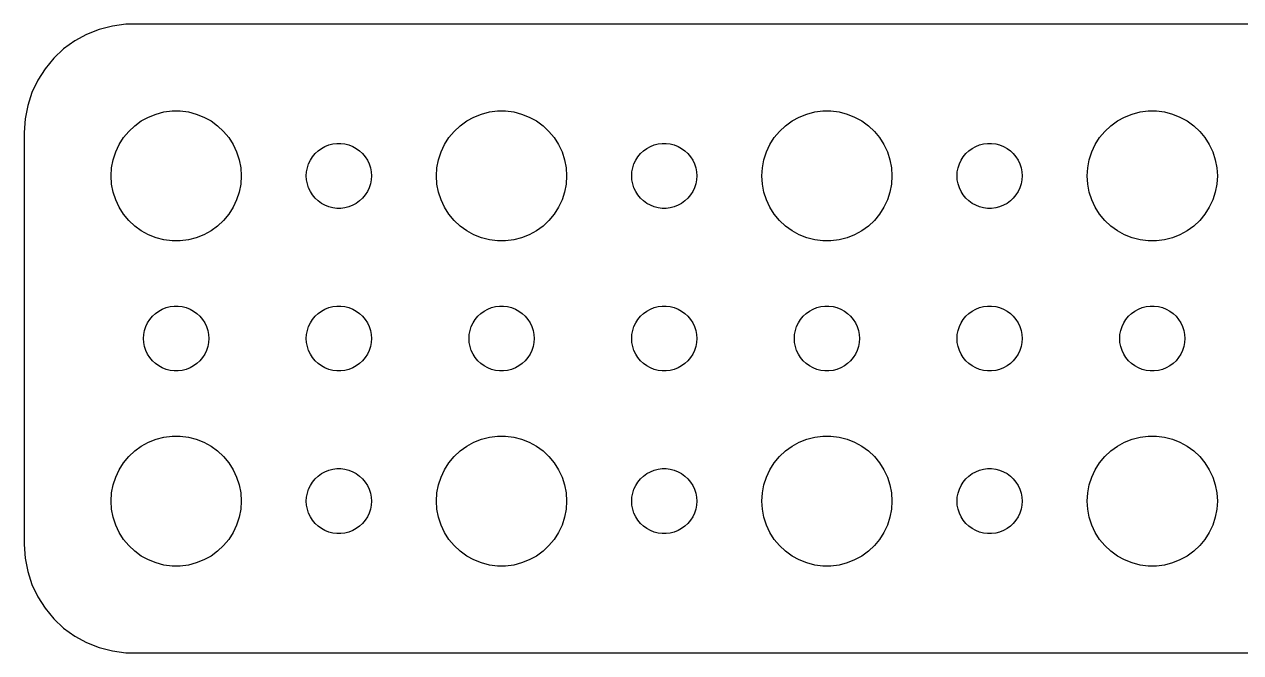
# Model space of a CAD drawing. Header units: metres. Extents: x -112 to 112, y -14 to 14.
# Drawn here: x -112 to -55.9, y -14.5 to 14.5 of the extents above; entities that cross this region are included whole.
import ezdxf

# ---------------------------------------------------------------- set-up
doc = ezdxf.new("R2010")
doc.units = ezdxf.units.M

msp = doc.modelspace()

# ---------------------------------------------------------------- linework, layer by layer
for p, q in [((-109.129, 14.0241), (-109.679, 13.7216)), ((-108.545, 14.2553), (-109.129, 14.0241)), ((-107.937, 14.4114), (-108.545, 14.2553)), ((-107.314, 14.4901), (-107.937, 14.4114)), ((107.314, 14.4901), (-107.314, 14.4901)), ((-109.679, 13.7216), (-110.187, 13.3526)), ((-110.645, 12.9227), (-111.045, 12.4389)), ((-110.187, 13.3526), (-110.645, 12.9227)), ((-111.045, 12.4389), (-111.382, 11.9088)), ((-111.382, 11.9088), (-111.649, 11.3406)), ((-111.649, 11.3406), (-111.843, 10.7434)), ((-111.843, 10.7434), (-111.961, 10.1267)), ((-111.961, 10.1267), (-112, 9.5)), ((-106.607, 10.033), (-106.277, 10.2145)), ((-106.277, 10.2145), (-105.927, 10.3532)), ((-105.927, 10.3532), (-105.562, 10.4469)), ((-105.562, 10.4469), (-105.188, 10.4941)), ((-105.188, 10.4941), (-104.812, 10.4941)), ((-104.812, 10.4941), (-104.438, 10.4469)), ((-104.438, 10.4469), (-104.073, 10.3532)), ((-104.073, 10.3532), (-103.723, 10.2145)), ((-103.723, 10.2145), (-103.393, 10.033)), ((-91.6075, 10.033), (-91.2773, 10.2145)), ((-91.2773, 10.2145), (-90.927, 10.3532)), ((-90.927, 10.3532), (-90.5621, 10.4469)), ((-90.5621, 10.4469), (-90.1884, 10.4941)), ((-90.1884, 10.4941), (-89.8116, 10.4941)), ((-89.8116, 10.4941), (-89.4379, 10.4469)), ((-89.4379, 10.4469), (-89.073, 10.3532)), ((-89.073, 10.3532), (-88.7227, 10.2145)), ((-88.7227, 10.2145), (-88.3925, 10.033)), ((-76.6075, 10.033), (-76.2773, 10.2145)), ((-76.2773, 10.2145), (-75.927, 10.3532)), ((-75.927, 10.3532), (-75.5621, 10.4469)), ((-75.5621, 10.4469), (-75.1884, 10.4941)), ((-75.1884, 10.4941), (-74.8116, 10.4941)), ((-74.8116, 10.4941), (-74.4379, 10.4469)), ((-74.4379, 10.4469), (-74.073, 10.3532)), ((-74.073, 10.3532), (-73.7227, 10.2145)), ((-73.7227, 10.2145), (-73.3925, 10.033)), ((-61.6075, 10.033), (-61.2773, 10.2145)), ((-61.2773, 10.2145), (-60.927, 10.3532)), ((-60.927, 10.3532), (-60.5621, 10.4469)), ((-60.5621, 10.4469), (-60.1884, 10.4941)), ((-60.1884, 10.4941), (-59.8116, 10.4941)), ((-59.8116, 10.4941), (-59.4379, 10.4469)), ((-59.4379, 10.4469), (-59.0729, 10.3532)), ((-59.0729, 10.3532), (-58.7227, 10.2145)), ((-58.7227, 10.2145), (-58.3925, 10.033)), ((-107.427, 9.26335), (-107.187, 9.55363)), ((-107.187, 9.55363), (-106.912, 9.81154)), ((-106.912, 9.81154), (-106.607, 10.033)), ((-103.393, 10.033), (-103.088, 9.81154)), ((-103.088, 9.81154), (-102.813, 9.55363)), ((-102.813, 9.55363), (-102.573, 9.26335)), ((-92.427, 9.26335), (-92.1869, 9.55363)), ((-92.1869, 9.55363), (-91.9123, 9.81154)), ((-91.9123, 9.81154), (-91.6075, 10.033)), ((-88.3925, 10.033), (-88.0877, 9.81154)), ((-88.0877, 9.81154), (-87.8131, 9.55363)), ((-87.8131, 9.55363), (-87.573, 9.26335)), ((-77.427, 9.26335), (-77.1869, 9.55363)), ((-77.1869, 9.55363), (-76.9123, 9.81154)), ((-76.9123, 9.81154), (-76.6075, 10.033)), ((-73.3925, 10.033), (-73.0877, 9.81154)), ((-73.0877, 9.81154), (-72.8131, 9.55363)), ((-72.8131, 9.55363), (-72.573, 9.26335)), ((-62.427, 9.26335), (-62.1869, 9.55363)), ((-62.1869, 9.55363), (-61.9123, 9.81154)), ((-61.9123, 9.81154), (-61.6075, 10.033)), ((-58.3925, 10.033), (-58.0877, 9.81154)), ((-58.0877, 9.81154), (-57.8131, 9.55363)), ((-57.8131, 9.55363), (-57.5729, 9.26335)), ((-112, 9.5), (-112, -9.5)), ((-107.629, 8.94525), (-107.427, 9.26335)), ((-102.573, 9.26335), (-102.371, 8.94525)), ((-97.9635, 8.92657), (-97.7811, 8.97342)), ((-97.7811, 8.97342), (-97.5942, 8.99704)), ((-97.5942, 8.99704), (-97.4058, 8.99704)), ((-97.4058, 8.99704), (-97.2189, 8.97342)), ((-97.2189, 8.97342), (-97.0365, 8.92657)), ((-92.6289, 8.94525), (-92.427, 9.26335)), ((-87.573, 9.26335), (-87.3711, 8.94525)), ((-82.9635, 8.92657), (-82.7811, 8.97342)), ((-82.7811, 8.97342), (-82.5942, 8.99704)), ((-82.5942, 8.99704), (-82.4058, 8.99704)), ((-82.4058, 8.99704), (-82.2189, 8.97342)), ((-82.2189, 8.97342), (-82.0365, 8.92657)), ((-77.6289, 8.94525), (-77.427, 9.26335)), ((-72.573, 9.26335), (-72.3711, 8.94525)), ((-67.9635, 8.92657), (-67.7811, 8.97342)), ((-67.7811, 8.97342), (-67.5942, 8.99704)), ((-67.5942, 8.99704), (-67.4058, 8.99704)), ((-67.4058, 8.99704), (-67.2189, 8.97342)), ((-67.2189, 8.97342), (-67.0365, 8.92657)), ((-62.6289, 8.94525), (-62.427, 9.26335)), ((-57.5729, 9.26335), (-57.3711, 8.94525)), ((-107.906, 8.24606), (-107.789, 8.60437)), ((-107.789, 8.60437), (-107.629, 8.94525)), ((-102.371, 8.94525), (-102.211, 8.60437)), ((-102.211, 8.60437), (-102.094, 8.24606)), ((-98.7135, 8.38167), (-98.5934, 8.52681)), ((-98.5934, 8.52681), (-98.4561, 8.65576)), ((-98.4561, 8.65576), (-98.3037, 8.76648)), ((-98.3037, 8.76648), (-98.1387, 8.85724)), ((-98.1387, 8.85724), (-97.9635, 8.92657)), ((-97.0365, 8.92657), (-96.8613, 8.85724)), ((-96.8613, 8.85724), (-96.6963, 8.76648)), ((-96.6963, 8.76648), (-96.5439, 8.65576)), ((-96.5439, 8.65576), (-96.4065, 8.52681)), ((-96.4065, 8.52681), (-96.2865, 8.38167)), ((-92.9057, 8.24606), (-92.7893, 8.60437)), ((-92.7893, 8.60437), (-92.6289, 8.94525)), ((-87.3711, 8.94525), (-87.2107, 8.60437)), ((-87.2107, 8.60437), (-87.0943, 8.24606)), ((-83.7135, 8.38167), (-83.5934, 8.52681)), ((-83.5934, 8.52681), (-83.4561, 8.65576)), ((-83.4561, 8.65576), (-83.3037, 8.76648)), ((-83.3037, 8.76648), (-83.1387, 8.85724)), ((-83.1387, 8.85724), (-82.9635, 8.92657)), ((-82.0365, 8.92657), (-81.8613, 8.85724)), ((-81.8613, 8.85724), (-81.6963, 8.76648)), ((-81.6963, 8.76648), (-81.5439, 8.65576)), ((-81.5439, 8.65576), (-81.4065, 8.52681)), ((-81.4065, 8.52681), (-81.2865, 8.38167)), ((-77.9057, 8.24606), (-77.7893, 8.60437)), ((-77.7893, 8.60437), (-77.6289, 8.94525)), ((-72.3711, 8.94525), (-72.2107, 8.60437)), ((-72.2107, 8.60437), (-72.0943, 8.24606)), ((-68.7135, 8.38167), (-68.5934, 8.52681)), ((-68.5934, 8.52681), (-68.4561, 8.65576)), ((-68.4561, 8.65576), (-68.3037, 8.76648)), ((-68.3037, 8.76648), (-68.1387, 8.85724)), ((-68.1387, 8.85724), (-67.9635, 8.92657)), ((-67.0365, 8.92657), (-66.8613, 8.85724)), ((-66.8613, 8.85724), (-66.6963, 8.76648)), ((-66.6963, 8.76648), (-66.5439, 8.65576)), ((-66.5439, 8.65576), (-66.4065, 8.52681)), ((-66.4065, 8.52681), (-66.2865, 8.38167)), ((-62.9057, 8.24606), (-62.7893, 8.60437)), ((-62.7893, 8.60437), (-62.6289, 8.94525)), ((-57.3711, 8.94525), (-57.2107, 8.60437)), ((-57.2107, 8.60437), (-57.0942, 8.24606)), ((-108, 7.5), (-107.976, 7.87599)), ((-107.976, 7.87599), (-107.906, 8.24606)), ((-102.094, 8.24606), (-102.024, 7.87599)), ((-102.024, 7.87599), (-102, 7.5)), ((-98.9882, 7.68799), (-98.9529, 7.87303)), ((-98.9529, 7.87303), (-98.8947, 8.05219)), ((-98.8947, 8.05219), (-98.8145, 8.22263)), ((-98.8145, 8.22263), (-98.7135, 8.38167)), ((-96.2865, 8.38167), (-96.1855, 8.22263)), ((-96.1855, 8.22263), (-96.1053, 8.05219)), ((-96.1053, 8.05219), (-96.0471, 7.87303)), ((-96.0471, 7.87303), (-96.0118, 7.68799)), ((-93, 7.5), (-92.9763, 7.87599)), ((-92.9763, 7.87599), (-92.9057, 8.24606)), ((-87.0943, 8.24606), (-87.0237, 7.87599)), ((-87.0237, 7.87599), (-87, 7.5)), ((-83.9882, 7.68799), (-83.9529, 7.87303)), ((-83.9529, 7.87303), (-83.8947, 8.05219)), ((-83.8947, 8.05219), (-83.8145, 8.22263)), ((-83.8145, 8.22263), (-83.7135, 8.38167)), ((-81.2865, 8.38167), (-81.1855, 8.22263)), ((-81.1855, 8.22263), (-81.1053, 8.05219)), ((-81.1053, 8.05219), (-81.0471, 7.87303)), ((-81.0471, 7.87303), (-81.0118, 7.68799)), ((-78, 7.5), (-77.9763, 7.87599)), ((-77.9763, 7.87599), (-77.9057, 8.24606)), ((-72.0943, 8.24606), (-72.0237, 7.87599)), ((-72.0237, 7.87599), (-72, 7.5)), ((-68.9882, 7.68799), (-68.9529, 7.87303)), ((-68.9529, 7.87303), (-68.8947, 8.05219)), ((-68.8947, 8.05219), (-68.8145, 8.22263)), ((-68.8145, 8.22263), (-68.7135, 8.38167)), ((-66.2865, 8.38167), (-66.1855, 8.22263)), ((-66.1855, 8.22263), (-66.1053, 8.05219)), ((-66.1053, 8.05219), (-66.0471, 7.87303)), ((-66.0471, 7.87303), (-66.0118, 7.68799)), ((-63, 7.5), (-62.9763, 7.87599)), ((-62.9763, 7.87599), (-62.9057, 8.24606)), ((-57.0942, 8.24606), (-57.0237, 7.87599)), ((-57.0237, 7.87599), (-57, 7.5)), ((-107.976, 7.12399), (-108, 7.5)), ((-102, 7.5), (-102.024, 7.12399)), ((-99, 7.5), (-98.9882, 7.68799)), ((-98.9882, 7.312), (-99, 7.5)), ((-98.9529, 7.12695), (-98.9882, 7.312)), ((-96.0118, 7.312), (-96.0471, 7.12695)), ((-96.0118, 7.68799), (-96, 7.5)), ((-96, 7.5), (-96.0118, 7.312)), ((-92.9763, 7.12399), (-93, 7.5)), ((-87, 7.5), (-87.0237, 7.12399)), ((-84, 7.5), (-83.9882, 7.68799)), ((-83.9882, 7.312), (-84, 7.5)), ((-83.9529, 7.12695), (-83.9882, 7.312)), ((-81.0118, 7.312), (-81.0471, 7.12695)), ((-81.0118, 7.68799), (-81, 7.5)), ((-81, 7.5), (-81.0118, 7.312)), ((-77.9763, 7.12399), (-78, 7.5)), ((-72, 7.5), (-72.0237, 7.12399)), ((-69, 7.5), (-68.9882, 7.68799)), ((-68.9882, 7.312), (-69, 7.5)), ((-68.9529, 7.12695), (-68.9882, 7.312)), ((-66.0118, 7.312), (-66.0471, 7.12695)), ((-66.0118, 7.68799), (-66, 7.5)), ((-66, 7.5), (-66.0118, 7.312)), ((-62.9763, 7.12399), (-63, 7.5)), ((-57, 7.5), (-57.0237, 7.12399)), ((-107.906, 6.75392), (-107.976, 7.12399)), ((-107.789, 6.39561), (-107.906, 6.75392)), ((-102.094, 6.75392), (-102.211, 6.39561)), ((-102.024, 7.12399), (-102.094, 6.75392)), ((-98.8947, 6.9478), (-98.9529, 7.12695)), ((-98.8145, 6.77736), (-98.8947, 6.9478)), ((-98.7135, 6.61832), (-98.8145, 6.77736)), ((-96.1855, 6.77736), (-96.2865, 6.61832)), ((-96.1053, 6.9478), (-96.1855, 6.77736)), ((-96.0471, 7.12695), (-96.1053, 6.9478)), ((-92.9057, 6.75392), (-92.9763, 7.12399)), ((-92.7893, 6.39561), (-92.9057, 6.75392)), ((-87.0943, 6.75392), (-87.2107, 6.39561)), ((-87.0237, 7.12399), (-87.0943, 6.75392)), ((-83.8947, 6.9478), (-83.9529, 7.12695)), ((-83.8145, 6.77736), (-83.8947, 6.9478)), ((-83.7135, 6.61832), (-83.8145, 6.77736)), ((-81.1855, 6.77736), (-81.2865, 6.61832)), ((-81.1053, 6.9478), (-81.1855, 6.77736)), ((-81.0471, 7.12695), (-81.1053, 6.9478)), ((-77.9057, 6.75392), (-77.9763, 7.12399)), ((-77.7893, 6.39561), (-77.9057, 6.75392)), ((-72.0943, 6.75392), (-72.2107, 6.39561)), ((-72.0237, 7.12399), (-72.0943, 6.75392)), ((-68.8947, 6.9478), (-68.9529, 7.12695)), ((-68.8145, 6.77736), (-68.8947, 6.9478)), ((-68.7135, 6.61832), (-68.8145, 6.77736)), ((-66.1855, 6.77736), (-66.2865, 6.61832)), ((-66.1053, 6.9478), (-66.1855, 6.77736)), ((-66.0471, 7.12695), (-66.1053, 6.9478)), ((-62.9057, 6.75392), (-62.9763, 7.12399)), ((-62.7893, 6.39561), (-62.9057, 6.75392)), ((-57.0942, 6.75392), (-57.2107, 6.39561)), ((-57.0237, 7.12399), (-57.0942, 6.75392)), ((-107.629, 6.05473), (-107.789, 6.39561)), ((-102.211, 6.39561), (-102.371, 6.05473)), ((-98.5934, 6.47318), (-98.7135, 6.61832)), ((-98.4561, 6.34422), (-98.5934, 6.47318)), ((-98.3037, 6.23351), (-98.4561, 6.34422)), ((-98.1387, 6.14275), (-98.3037, 6.23351)), ((-96.6963, 6.23351), (-96.8613, 6.14275)), ((-96.5439, 6.34422), (-96.6963, 6.23351)), ((-96.4065, 6.47318), (-96.5439, 6.34422)), ((-96.2865, 6.61832), (-96.4065, 6.47318)), ((-92.6289, 6.05473), (-92.7893, 6.39561)), ((-87.2107, 6.39561), (-87.3711, 6.05473)), ((-83.5934, 6.47318), (-83.7135, 6.61832)), ((-83.4561, 6.34422), (-83.5934, 6.47318)), ((-83.3037, 6.23351), (-83.4561, 6.34422)), ((-83.1387, 6.14275), (-83.3037, 6.23351)), ((-81.6963, 6.23351), (-81.8613, 6.14275)), ((-81.5439, 6.34422), (-81.6963, 6.23351)), ((-81.4065, 6.47318), (-81.5439, 6.34422)), ((-81.2865, 6.61832), (-81.4065, 6.47318)), ((-77.6289, 6.05473), (-77.7893, 6.39561)), ((-72.2107, 6.39561), (-72.3711, 6.05473)), ((-68.5934, 6.47318), (-68.7135, 6.61832)), ((-68.4561, 6.34422), (-68.5934, 6.47318)), ((-68.3037, 6.23351), (-68.4561, 6.34422)), ((-68.1387, 6.14275), (-68.3037, 6.23351)), ((-66.6963, 6.23351), (-66.8613, 6.14275)), ((-66.5439, 6.34422), (-66.6963, 6.23351)), ((-66.4065, 6.47318), (-66.5439, 6.34422)), ((-66.2865, 6.61832), (-66.4065, 6.47318)), ((-62.6289, 6.05473), (-62.7893, 6.39561)), ((-57.2107, 6.39561), (-57.3711, 6.05473)), ((-107.427, 5.73663), (-107.629, 6.05473)), ((-107.187, 5.44635), (-107.427, 5.73663)), ((-102.573, 5.73663), (-102.813, 5.44635)), ((-102.371, 6.05473), (-102.573, 5.73663)), ((-97.9635, 6.07341), (-98.1387, 6.14275)), ((-97.7811, 6.02657), (-97.9635, 6.07341)), ((-97.5942, 6.00294), (-97.7811, 6.02657)), ((-97.4058, 6.00294), (-97.5942, 6.00294)), ((-97.2189, 6.02657), (-97.4058, 6.00294)), ((-97.0365, 6.07341), (-97.2189, 6.02657)), ((-96.8613, 6.14275), (-97.0365, 6.07341)), ((-92.427, 5.73663), (-92.6289, 6.05473)), ((-92.1869, 5.44635), (-92.427, 5.73663)), ((-87.573, 5.73663), (-87.8131, 5.44635)), ((-87.3711, 6.05473), (-87.573, 5.73663)), ((-82.9635, 6.07341), (-83.1387, 6.14275)), ((-82.7811, 6.02657), (-82.9635, 6.07341)), ((-82.5942, 6.00294), (-82.7811, 6.02657)), ((-82.4058, 6.00294), (-82.5942, 6.00294)), ((-82.2189, 6.02657), (-82.4058, 6.00294)), ((-82.0365, 6.07341), (-82.2189, 6.02657)), ((-81.8613, 6.14275), (-82.0365, 6.07341)), ((-77.427, 5.73663), (-77.6289, 6.05473)), ((-77.1869, 5.44635), (-77.427, 5.73663)), ((-72.573, 5.73663), (-72.8131, 5.44635)), ((-72.3711, 6.05473), (-72.573, 5.73663)), ((-67.9635, 6.07341), (-68.1387, 6.14275)), ((-67.7811, 6.02657), (-67.9635, 6.07341)), ((-67.5942, 6.00294), (-67.7811, 6.02657)), ((-67.4058, 6.00294), (-67.5942, 6.00294)), ((-67.2189, 6.02657), (-67.4058, 6.00294)), ((-67.0365, 6.07341), (-67.2189, 6.02657)), ((-66.8613, 6.14275), (-67.0365, 6.07341)), ((-62.427, 5.73663), (-62.6289, 6.05473)), ((-62.1869, 5.44635), (-62.427, 5.73663)), ((-57.5729, 5.73663), (-57.8131, 5.44635)), ((-57.3711, 6.05473), (-57.5729, 5.73663)), ((-106.912, 5.18845), (-107.187, 5.44635)), ((-106.607, 4.96701), (-106.912, 5.18845)), ((-103.088, 5.18845), (-103.393, 4.96701)), ((-102.813, 5.44635), (-103.088, 5.18845)), ((-91.9123, 5.18845), (-92.1869, 5.44635)), ((-91.6075, 4.96701), (-91.9123, 5.18845)), ((-88.0877, 5.18845), (-88.3925, 4.96701)), ((-87.8131, 5.44635), (-88.0877, 5.18845)), ((-76.9123, 5.18845), (-77.1869, 5.44635)), ((-76.6075, 4.96701), (-76.9123, 5.18845)), ((-73.0877, 5.18845), (-73.3925, 4.96701)), ((-72.8131, 5.44635), (-73.0877, 5.18845)), ((-61.9123, 5.18845), (-62.1869, 5.44635)), ((-61.6075, 4.96701), (-61.9123, 5.18845)), ((-58.0877, 5.18845), (-58.3925, 4.96701)), ((-57.8131, 5.44635), (-58.0877, 5.18845)), ((-106.277, 4.78551), (-106.607, 4.96701)), ((-105.927, 4.64682), (-106.277, 4.78551)), ((-105.562, 4.55313), (-105.927, 4.64682)), ((-105.188, 4.50591), (-105.562, 4.55313)), ((-104.812, 4.50591), (-105.188, 4.50591)), ((-104.438, 4.55313), (-104.812, 4.50591)), ((-104.073, 4.64682), (-104.438, 4.55313)), ((-103.723, 4.78551), (-104.073, 4.64682)), ((-103.393, 4.96701), (-103.723, 4.78551)), ((-91.2773, 4.78551), (-91.6075, 4.96701)), ((-90.927, 4.64682), (-91.2773, 4.78551)), ((-90.5621, 4.55313), (-90.927, 4.64682)), ((-90.1884, 4.50591), (-90.5621, 4.55313)), ((-89.8116, 4.50591), (-90.1884, 4.50591)), ((-89.4379, 4.55313), (-89.8116, 4.50591)), ((-89.073, 4.64682), (-89.4379, 4.55313)), ((-88.7227, 4.78551), (-89.073, 4.64682)), ((-88.3925, 4.96701), (-88.7227, 4.78551)), ((-76.2773, 4.78551), (-76.6075, 4.96701)), ((-75.927, 4.64682), (-76.2773, 4.78551)), ((-75.5621, 4.55313), (-75.927, 4.64682)), ((-75.1884, 4.50591), (-75.5621, 4.55313)), ((-74.8116, 4.50591), (-75.1884, 4.50591)), ((-74.4379, 4.55313), (-74.8116, 4.50591)), ((-74.073, 4.64682), (-74.4379, 4.55313)), ((-73.7227, 4.78551), (-74.073, 4.64682)), ((-73.3925, 4.96701), (-73.7227, 4.78551)), ((-61.2773, 4.78551), (-61.6075, 4.96701)), ((-60.927, 4.64682), (-61.2773, 4.78551)), ((-60.5621, 4.55313), (-60.927, 4.64682)), ((-60.1884, 4.50591), (-60.5621, 4.55313)), ((-59.8116, 4.50591), (-60.1884, 4.50591)), ((-59.4379, 4.55313), (-59.8116, 4.50591)), ((-59.0729, 4.64682), (-59.4379, 4.55313)), ((-58.7227, 4.78551), (-59.0729, 4.64682)), ((-58.3925, 4.96701), (-58.7227, 4.78551)), ((-106.093, 1.02681), (-105.956, 1.15576)), ((-105.956, 1.15576), (-105.804, 1.26648)), ((-105.804, 1.26648), (-105.639, 1.35724)), ((-105.639, 1.35724), (-105.464, 1.42657)), ((-105.464, 1.42657), (-105.281, 1.47342)), ((-105.281, 1.47342), (-105.094, 1.49704)), ((-105.094, 1.49704), (-104.906, 1.49704)), ((-104.906, 1.49704), (-104.719, 1.47342)), ((-104.719, 1.47342), (-104.536, 1.42657)), ((-104.536, 1.42657), (-104.361, 1.35724)), ((-104.361, 1.35724), (-104.196, 1.26648)), ((-104.196, 1.26648), (-104.044, 1.15576)), ((-104.044, 1.15576), (-103.907, 1.02681)), ((-98.5934, 1.02681), (-98.4561, 1.15576)), ((-98.4561, 1.15576), (-98.3037, 1.26648)), ((-98.3037, 1.26648), (-98.1387, 1.35724)), ((-98.1387, 1.35724), (-97.9635, 1.42657)), ((-97.9635, 1.42657), (-97.7811, 1.47342)), ((-97.7811, 1.47342), (-97.5942, 1.49704)), ((-97.5942, 1.49704), (-97.4058, 1.49704)), ((-97.4058, 1.49704), (-97.2189, 1.47342)), ((-97.2189, 1.47342), (-97.0365, 1.42657)), ((-97.0365, 1.42657), (-96.8613, 1.35724)), ((-96.8613, 1.35724), (-96.6963, 1.26648)), ((-96.6963, 1.26648), (-96.5439, 1.15576)), ((-96.5439, 1.15576), (-96.4065, 1.02681)), ((-91.0934, 1.02681), (-90.9561, 1.15576)), ((-90.9561, 1.15576), (-90.8037, 1.26648)), ((-90.8037, 1.26648), (-90.6387, 1.35724)), ((-90.6387, 1.35724), (-90.4635, 1.42657)), ((-90.4635, 1.42657), (-90.2811, 1.47342)), ((-90.2811, 1.47342), (-90.0942, 1.49704)), ((-90.0942, 1.49704), (-89.9058, 1.49704)), ((-89.9058, 1.49704), (-89.7189, 1.47342)), ((-89.7189, 1.47342), (-89.5365, 1.42657)), ((-89.5365, 1.42657), (-89.3613, 1.35724)), ((-89.3613, 1.35724), (-89.1963, 1.26648)), ((-89.1963, 1.26648), (-89.0439, 1.15576)), ((-89.0439, 1.15576), (-88.9065, 1.02681)), ((-83.5934, 1.02681), (-83.4561, 1.15576)), ((-83.4561, 1.15576), (-83.3037, 1.26648)), ((-83.3037, 1.26648), (-83.1387, 1.35724)), ((-83.1387, 1.35724), (-82.9635, 1.42657)), ((-82.9635, 1.42657), (-82.7811, 1.47342)), ((-82.7811, 1.47342), (-82.5942, 1.49704)), ((-82.5942, 1.49704), (-82.4058, 1.49704)), ((-82.4058, 1.49704), (-82.2189, 1.47342)), ((-82.2189, 1.47342), (-82.0365, 1.42657)), ((-82.0365, 1.42657), (-81.8613, 1.35724)), ((-81.8613, 1.35724), (-81.6963, 1.26648)), ((-81.6963, 1.26648), (-81.5439, 1.15576)), ((-81.5439, 1.15576), (-81.4065, 1.02681)), ((-76.0934, 1.02681), (-75.9561, 1.15576)), ((-75.9561, 1.15576), (-75.8037, 1.26648)), ((-75.8037, 1.26648), (-75.6387, 1.35724)), ((-75.6387, 1.35724), (-75.4635, 1.42657)), ((-75.4635, 1.42657), (-75.2811, 1.47342)), ((-75.2811, 1.47342), (-75.0942, 1.49704)), ((-75.0942, 1.49704), (-74.9058, 1.49704)), ((-74.9058, 1.49704), (-74.7189, 1.47342)), ((-74.7189, 1.47342), (-74.5365, 1.42657)), ((-74.5365, 1.42657), (-74.3613, 1.35724)), ((-74.3613, 1.35724), (-74.1963, 1.26648)), ((-74.1963, 1.26648), (-74.0439, 1.15576)), ((-74.0439, 1.15576), (-73.9065, 1.02681)), ((-68.5934, 1.02681), (-68.4561, 1.15576)), ((-68.4561, 1.15576), (-68.3037, 1.26648)), ((-68.3037, 1.26648), (-68.1387, 1.35724)), ((-68.1387, 1.35724), (-67.9635, 1.42657)), ((-67.9635, 1.42657), (-67.7811, 1.47342)), ((-67.7811, 1.47342), (-67.5942, 1.49704)), ((-67.5942, 1.49704), (-67.4058, 1.49704)), ((-67.4058, 1.49704), (-67.2189, 1.47342)), ((-67.2189, 1.47342), (-67.0365, 1.42657)), ((-67.0365, 1.42657), (-66.8613, 1.35724)), ((-66.8613, 1.35724), (-66.6963, 1.26648)), ((-66.6963, 1.26648), (-66.5439, 1.15576)), ((-66.5439, 1.15576), (-66.4065, 1.02681)), ((-61.0934, 1.02681), (-60.9561, 1.15576)), ((-60.9561, 1.15576), (-60.8037, 1.26648)), ((-60.8037, 1.26648), (-60.6387, 1.35724)), ((-60.6387, 1.35724), (-60.4635, 1.42657)), ((-60.4635, 1.42657), (-60.2811, 1.47342)), ((-60.2811, 1.47342), (-60.0942, 1.49704)), ((-60.0942, 1.49704), (-59.9058, 1.49704)), ((-59.9058, 1.49704), (-59.7189, 1.47342)), ((-59.7189, 1.47342), (-59.5365, 1.42657)), ((-59.5365, 1.42657), (-59.3613, 1.35724)), ((-59.3613, 1.35724), (-59.1963, 1.26648)), ((-59.1963, 1.26648), (-59.0439, 1.15576)), ((-59.0439, 1.15576), (-58.9065, 1.02681)), ((-106.395, 0.552185), (-106.314, 0.722626)), ((-106.314, 0.722626), (-106.214, 0.881668)), ((-106.214, 0.881668), (-106.093, 1.02681)), ((-103.907, 1.02681), (-103.786, 0.881668)), ((-103.786, 0.881668), (-103.686, 0.722626)), ((-103.686, 0.722626), (-103.605, 0.552185)), ((-98.8947, 0.552185), (-98.8145, 0.722626)), ((-98.8145, 0.722626), (-98.7135, 0.881668)), ((-98.7135, 0.881668), (-98.5934, 1.02681)), ((-96.4065, 1.02681), (-96.2865, 0.881668)), ((-96.2865, 0.881668), (-96.1855, 0.722626)), ((-96.1855, 0.722626), (-96.1053, 0.552185)), ((-91.3947, 0.552185), (-91.3145, 0.722626)), ((-91.3145, 0.722626), (-91.2135, 0.881668)), ((-91.2135, 0.881668), (-91.0934, 1.02681)), ((-88.9065, 1.02681), (-88.7865, 0.881668)), ((-88.7865, 0.881668), (-88.6855, 0.722626)), ((-88.6855, 0.722626), (-88.6053, 0.552185)), ((-83.8947, 0.552185), (-83.8145, 0.722626)), ((-83.8145, 0.722626), (-83.7135, 0.881668)), ((-83.7135, 0.881668), (-83.5934, 1.02681)), ((-81.4065, 1.02681), (-81.2865, 0.881668)), ((-81.2865, 0.881668), (-81.1855, 0.722626)), ((-81.1855, 0.722626), (-81.1053, 0.552185)), ((-76.3947, 0.552185), (-76.3145, 0.722626)), ((-76.3145, 0.722626), (-76.2135, 0.881668)), ((-76.2135, 0.881668), (-76.0934, 1.02681)), ((-73.9065, 1.02681), (-73.7865, 0.881668)), ((-73.7865, 0.881668), (-73.6855, 0.722626)), ((-73.6855, 0.722626), (-73.6053, 0.552185)), ((-68.8947, 0.552185), (-68.8145, 0.722626)), ((-68.8145, 0.722626), (-68.7135, 0.881668)), ((-68.7135, 0.881668), (-68.5934, 1.02681)), ((-66.4065, 1.02681), (-66.2865, 0.881668)), ((-66.2865, 0.881668), (-66.1855, 0.722626)), ((-66.1855, 0.722626), (-66.1053, 0.552185)), ((-61.3947, 0.552185), (-61.3145, 0.722626)), ((-61.3145, 0.722626), (-61.2135, 0.881668)), ((-61.2135, 0.881668), (-61.0934, 1.02681)), ((-58.9065, 1.02681), (-58.7865, 0.881668)), ((-58.7865, 0.881668), (-58.6855, 0.722626)), ((-58.6855, 0.722626), (-58.6053, 0.552185)), ((-106.5, 0), (-106.488, 0.187988)), ((-106.488, -0.187988), (-106.5, 0)), ((-106.488, 0.187988), (-106.453, 0.373032)), ((-106.453, 0.373032), (-106.395, 0.552185)), ((-103.605, 0.552185), (-103.547, 0.373032)), ((-103.547, 0.373032), (-103.512, 0.187988)), ((-103.512, 0.187988), (-103.5, 0)), ((-103.5, 0), (-103.512, -0.187988)), ((-99, 0), (-98.9882, 0.187988)), ((-98.9882, -0.187988), (-99, 0)), ((-98.9882, 0.187988), (-98.9529, 0.373032)), ((-98.9529, 0.373032), (-98.8947, 0.552185)), ((-96.1053, 0.552185), (-96.0471, 0.373032)), ((-96.0471, 0.373032), (-96.0118, 0.187988)), ((-96.0118, 0.187988), (-96, 0)), ((-96, 0), (-96.0118, -0.187988)), ((-91.5, 0), (-91.4882, 0.187988)), ((-91.4882, -0.187988), (-91.5, 0)), ((-91.4882, 0.187988), (-91.4529, 0.373032)), ((-91.4529, 0.373032), (-91.3947, 0.552185)), ((-88.6053, 0.552185), (-88.5471, 0.373032)), ((-88.5471, 0.373032), (-88.5118, 0.187988)), ((-88.5118, 0.187988), (-88.5, 0)), ((-88.5, 0), (-88.5118, -0.187988)), ((-84, 0), (-83.9882, 0.187988)), ((-83.9882, -0.187988), (-84, 0)), ((-83.9882, 0.187988), (-83.9529, 0.373032)), ((-83.9529, 0.373032), (-83.8947, 0.552185)), ((-81.1053, 0.552185), (-81.0471, 0.373032)), ((-81.0471, 0.373032), (-81.0118, 0.187988)), ((-81.0118, 0.187988), (-81, 0)), ((-81, 0), (-81.0118, -0.187988)), ((-76.5, 0), (-76.4882, 0.187988)), ((-76.4882, -0.187988), (-76.5, 0)), ((-76.4882, 0.187988), (-76.4529, 0.373032)), ((-76.4529, 0.373032), (-76.3947, 0.552185)), ((-73.6053, 0.552185), (-73.5471, 0.373032)), ((-73.5471, 0.373032), (-73.5118, 0.187988)), ((-73.5118, 0.187988), (-73.5, 0)), ((-73.5, 0), (-73.5118, -0.187988)), ((-69, 0), (-68.9882, 0.187988)), ((-68.9882, -0.187988), (-69, 0)), ((-68.9882, 0.187988), (-68.9529, 0.373032)), ((-68.9529, 0.373032), (-68.8947, 0.552185)), ((-66.1053, 0.552185), (-66.0471, 0.373032)), ((-66.0471, 0.373032), (-66.0118, 0.187988)), ((-66.0118, 0.187988), (-66, 0)), ((-66, 0), (-66.0118, -0.187988)), ((-61.5, 0), (-61.4882, 0.187988)), ((-61.4882, -0.187988), (-61.5, 0)), ((-61.4882, 0.187988), (-61.4529, 0.373032)), ((-61.4529, 0.373032), (-61.3947, 0.552185)), ((-58.6053, 0.552185), (-58.5471, 0.373032)), ((-58.5471, 0.373032), (-58.5118, 0.187988)), ((-58.5118, 0.187988), (-58.5, 0)), ((-58.5, 0), (-58.5118, -0.187988)), ((-106.453, -0.373032), (-106.488, -0.187988)), ((-106.395, -0.552185), (-106.453, -0.373032)), ((-106.314, -0.722626), (-106.395, -0.552185)), ((-103.605, -0.552185), (-103.686, -0.722626)), ((-103.547, -0.373032), (-103.605, -0.552185)), ((-103.512, -0.187988), (-103.547, -0.373032)), ((-98.9529, -0.373032), (-98.9882, -0.187988)), ((-98.8947, -0.552185), (-98.9529, -0.373032)), ((-98.8145, -0.722626), (-98.8947, -0.552185)), ((-96.1053, -0.552185), (-96.1855, -0.722626)), ((-96.0471, -0.373032), (-96.1053, -0.552185)), ((-96.0118, -0.187988), (-96.0471, -0.373032)), ((-91.4529, -0.373032), (-91.4882, -0.187988)), ((-91.3947, -0.552185), (-91.4529, -0.373032)), ((-91.3145, -0.722626), (-91.3947, -0.552185)), ((-88.6053, -0.552185), (-88.6855, -0.722626)), ((-88.5471, -0.373032), (-88.6053, -0.552185)), ((-88.5118, -0.187988), (-88.5471, -0.373032)), ((-83.9529, -0.373032), (-83.9882, -0.187988)), ((-83.8947, -0.552185), (-83.9529, -0.373032)), ((-83.8145, -0.722626), (-83.8947, -0.552185)), ((-81.1053, -0.552185), (-81.1855, -0.722626)), ((-81.0471, -0.373032), (-81.1053, -0.552185)), ((-81.0118, -0.187988), (-81.0471, -0.373032)), ((-76.4529, -0.373032), (-76.4882, -0.187988)), ((-76.3947, -0.552185), (-76.4529, -0.373032)), ((-76.3145, -0.722626), (-76.3947, -0.552185)), ((-73.6053, -0.552185), (-73.6855, -0.722626)), ((-73.5471, -0.373032), (-73.6053, -0.552185)), ((-73.5118, -0.187988), (-73.5471, -0.373032)), ((-68.9529, -0.373032), (-68.9882, -0.187988)), ((-68.8947, -0.552185), (-68.9529, -0.373032)), ((-68.8145, -0.722626), (-68.8947, -0.552185)), ((-66.1053, -0.552185), (-66.1855, -0.722626)), ((-66.0471, -0.373032), (-66.1053, -0.552185)), ((-66.0118, -0.187988), (-66.0471, -0.373032)), ((-61.4529, -0.373032), (-61.4882, -0.187988)), ((-61.3947, -0.552185), (-61.4529, -0.373032)), ((-61.3145, -0.722626), (-61.3947, -0.552185)), ((-58.6053, -0.552185), (-58.6855, -0.722626)), ((-58.5471, -0.373032), (-58.6053, -0.552185)), ((-58.5118, -0.187988), (-58.5471, -0.373032)), ((-106.214, -0.881668), (-106.314, -0.722626)), ((-106.093, -1.02681), (-106.214, -0.881668)), ((-105.956, -1.15576), (-106.093, -1.02681)), ((-103.907, -1.02681), (-104.044, -1.15576)), ((-103.786, -0.881668), (-103.907, -1.02681)), ((-103.686, -0.722626), (-103.786, -0.881668)), ((-98.7135, -0.881668), (-98.8145, -0.722626)), ((-98.5934, -1.02681), (-98.7135, -0.881668)), ((-98.4561, -1.15576), (-98.5934, -1.02681)), ((-96.4065, -1.02681), (-96.5439, -1.15576)), ((-96.2865, -0.881668), (-96.4065, -1.02681)), ((-96.1855, -0.722626), (-96.2865, -0.881668)), ((-91.2135, -0.881668), (-91.3145, -0.722626)), ((-91.0934, -1.02681), (-91.2135, -0.881668)), ((-90.9561, -1.15576), (-91.0934, -1.02681)), ((-88.9065, -1.02681), (-89.0439, -1.15576)), ((-88.7865, -0.881668), (-88.9065, -1.02681)), ((-88.6855, -0.722626), (-88.7865, -0.881668)), ((-83.7135, -0.881668), (-83.8145, -0.722626)), ((-83.5934, -1.02681), (-83.7135, -0.881668)), ((-83.4561, -1.15576), (-83.5934, -1.02681)), ((-81.4065, -1.02681), (-81.5439, -1.15576)), ((-81.2865, -0.881668), (-81.4065, -1.02681)), ((-81.1855, -0.722626), (-81.2865, -0.881668)), ((-76.2135, -0.881668), (-76.3145, -0.722626)), ((-76.0934, -1.02681), (-76.2135, -0.881668)), ((-75.9561, -1.15576), (-76.0934, -1.02681)), ((-73.9065, -1.02681), (-74.0439, -1.15576)), ((-73.7865, -0.881668), (-73.9065, -1.02681)), ((-73.6855, -0.722626), (-73.7865, -0.881668)), ((-68.7135, -0.881668), (-68.8145, -0.722626)), ((-68.5934, -1.02681), (-68.7135, -0.881668)), ((-68.4561, -1.15576), (-68.5934, -1.02681)), ((-66.4065, -1.02681), (-66.5439, -1.15576)), ((-66.2865, -0.881668), (-66.4065, -1.02681)), ((-66.1855, -0.722626), (-66.2865, -0.881668)), ((-61.2135, -0.881668), (-61.3145, -0.722626)), ((-61.0934, -1.02681), (-61.2135, -0.881668)), ((-60.9561, -1.15576), (-61.0934, -1.02681)), ((-58.9065, -1.02681), (-59.0439, -1.15576)), ((-58.7865, -0.881668), (-58.9065, -1.02681)), ((-58.6855, -0.722626), (-58.7865, -0.881668)), ((-105.804, -1.26648), (-105.956, -1.15576)), ((-105.639, -1.35724), (-105.804, -1.26648)), ((-105.464, -1.42657), (-105.639, -1.35724)), ((-105.281, -1.47342), (-105.464, -1.42657)), ((-105.094, -1.49704), (-105.281, -1.47342)), ((-104.906, -1.49704), (-105.094, -1.49704)), ((-104.719, -1.47342), (-104.906, -1.49704)), ((-104.536, -1.42657), (-104.719, -1.47342)), ((-104.361, -1.35724), (-104.536, -1.42657)), ((-104.196, -1.26648), (-104.361, -1.35724)), ((-104.044, -1.15576), (-104.196, -1.26648)), ((-98.3037, -1.26648), (-98.4561, -1.15576)), ((-98.1387, -1.35724), (-98.3037, -1.26648)), ((-97.9635, -1.42657), (-98.1387, -1.35724)), ((-97.7811, -1.47342), (-97.9635, -1.42657)), ((-97.5942, -1.49704), (-97.7811, -1.47342)), ((-97.4058, -1.49704), (-97.5942, -1.49704)), ((-97.2189, -1.47342), (-97.4058, -1.49704)), ((-97.0365, -1.42657), (-97.2189, -1.47342)), ((-96.8613, -1.35724), (-97.0365, -1.42657)), ((-96.6963, -1.26648), (-96.8613, -1.35724)), ((-96.5439, -1.15576), (-96.6963, -1.26648)), ((-90.8037, -1.26648), (-90.9561, -1.15576)), ((-90.6387, -1.35724), (-90.8037, -1.26648)), ((-90.4635, -1.42657), (-90.6387, -1.35724)), ((-90.2811, -1.47342), (-90.4635, -1.42657)), ((-90.0942, -1.49704), (-90.2811, -1.47342)), ((-89.9058, -1.49704), (-90.0942, -1.49704)), ((-89.7189, -1.47342), (-89.9058, -1.49704)), ((-89.5365, -1.42657), (-89.7189, -1.47342)), ((-89.3613, -1.35724), (-89.5365, -1.42657)), ((-89.1963, -1.26648), (-89.3613, -1.35724)), ((-89.0439, -1.15576), (-89.1963, -1.26648)), ((-83.3037, -1.26648), (-83.4561, -1.15576)), ((-83.1387, -1.35724), (-83.3037, -1.26648)), ((-82.9635, -1.42657), (-83.1387, -1.35724)), ((-82.7811, -1.47342), (-82.9635, -1.42657)), ((-82.5942, -1.49704), (-82.7811, -1.47342)), ((-82.4058, -1.49704), (-82.5942, -1.49704)), ((-82.2189, -1.47342), (-82.4058, -1.49704)), ((-82.0365, -1.42657), (-82.2189, -1.47342)), ((-81.8613, -1.35724), (-82.0365, -1.42657)), ((-81.6963, -1.26648), (-81.8613, -1.35724)), ((-81.5439, -1.15576), (-81.6963, -1.26648)), ((-75.8037, -1.26648), (-75.9561, -1.15576)), ((-75.6387, -1.35724), (-75.8037, -1.26648)), ((-75.4635, -1.42657), (-75.6387, -1.35724)), ((-75.2811, -1.47342), (-75.4635, -1.42657)), ((-75.0942, -1.49704), (-75.2811, -1.47342)), ((-74.9058, -1.49704), (-75.0942, -1.49704)), ((-74.7189, -1.47342), (-74.9058, -1.49704)), ((-74.5365, -1.42657), (-74.7189, -1.47342)), ((-74.3613, -1.35724), (-74.5365, -1.42657)), ((-74.1963, -1.26648), (-74.3613, -1.35724)), ((-74.0439, -1.15576), (-74.1963, -1.26648)), ((-68.3037, -1.26648), (-68.4561, -1.15576)), ((-68.1387, -1.35724), (-68.3037, -1.26648)), ((-67.9635, -1.42657), (-68.1387, -1.35724)), ((-67.7811, -1.47342), (-67.9635, -1.42657)), ((-67.5942, -1.49704), (-67.7811, -1.47342)), ((-67.4058, -1.49704), (-67.5942, -1.49704)), ((-67.2189, -1.47342), (-67.4058, -1.49704)), ((-67.0365, -1.42657), (-67.2189, -1.47342)), ((-66.8613, -1.35724), (-67.0365, -1.42657)), ((-66.6963, -1.26648), (-66.8613, -1.35724)), ((-66.5439, -1.15576), (-66.6963, -1.26648)), ((-60.8037, -1.26648), (-60.9561, -1.15576)), ((-60.6387, -1.35724), (-60.8037, -1.26648)), ((-60.4635, -1.42657), (-60.6387, -1.35724)), ((-60.2811, -1.47342), (-60.4635, -1.42657)), ((-60.0942, -1.49704), (-60.2811, -1.47342)), ((-59.9058, -1.49704), (-60.0942, -1.49704)), ((-59.7189, -1.47342), (-59.9058, -1.49704)), ((-59.5365, -1.42657), (-59.7189, -1.47342)), ((-59.3613, -1.35724), (-59.5365, -1.42657)), ((-59.1963, -1.26648), (-59.3613, -1.35724)), ((-59.0439, -1.15576), (-59.1963, -1.26648)), ((-106.912, -5.18845), (-106.607, -4.96701)), ((-106.607, -4.96701), (-106.277, -4.78551)), ((-106.277, -4.78551), (-105.927, -4.64682)), ((-105.927, -4.64682), (-105.562, -4.55313)), ((-105.562, -4.55313), (-105.188, -4.50591)), ((-105.188, -4.50591), (-104.812, -4.50591)), ((-104.812, -4.50591), (-104.438, -4.55313)), ((-104.438, -4.55313), (-104.073, -4.64682)), ((-104.073, -4.64682), (-103.723, -4.78551)), ((-103.723, -4.78551), (-103.393, -4.96701)), ((-103.393, -4.96701), (-103.088, -5.18845)), ((-91.9123, -5.18845), (-91.6075, -4.96701)), ((-91.6075, -4.96701), (-91.2773, -4.78551)), ((-91.2773, -4.78551), (-90.927, -4.64682)), ((-90.927, -4.64682), (-90.5621, -4.55313)), ((-90.5621, -4.55313), (-90.1884, -4.50591)), ((-90.1884, -4.50591), (-89.8116, -4.50591)), ((-89.8116, -4.50591), (-89.4379, -4.55313)), ((-89.4379, -4.55313), (-89.073, -4.64682)), ((-89.073, -4.64682), (-88.7227, -4.78551)), ((-88.7227, -4.78551), (-88.3925, -4.96701)), ((-88.3925, -4.96701), (-88.0877, -5.18845)), ((-76.9123, -5.18845), (-76.6075, -4.96701)), ((-76.6075, -4.96701), (-76.2773, -4.78551)), ((-76.2773, -4.78551), (-75.927, -4.64682)), ((-75.927, -4.64682), (-75.5621, -4.55313)), ((-75.5621, -4.55313), (-75.1884, -4.50591)), ((-75.1884, -4.50591), (-74.8116, -4.50591)), ((-74.8116, -4.50591), (-74.4379, -4.55313)), ((-74.4379, -4.55313), (-74.073, -4.64682)), ((-74.073, -4.64682), (-73.7227, -4.78551)), ((-73.7227, -4.78551), (-73.3925, -4.96701)), ((-73.3925, -4.96701), (-73.0877, -5.18845)), ((-61.9123, -5.18845), (-61.6075, -4.96701)), ((-61.6075, -4.96701), (-61.2773, -4.78551)), ((-61.2773, -4.78551), (-60.927, -4.64682)), ((-60.927, -4.64682), (-60.5621, -4.55313)), ((-60.5621, -4.55313), (-60.1884, -4.50591)), ((-60.1884, -4.50591), (-59.8116, -4.50591)), ((-59.8116, -4.50591), (-59.4379, -4.55313)), ((-59.4379, -4.55313), (-59.0729, -4.64682)), ((-59.0729, -4.64682), (-58.7227, -4.78551)), ((-58.7227, -4.78551), (-58.3925, -4.96701)), ((-58.3925, -4.96701), (-58.0877, -5.18845)), ((-107.427, -5.73663), (-107.187, -5.44635)), ((-107.187, -5.44635), (-106.912, -5.18845)), ((-103.088, -5.18845), (-102.813, -5.44635)), ((-102.813, -5.44635), (-102.573, -5.73663)), ((-92.427, -5.73663), (-92.1869, -5.44635)), ((-92.1869, -5.44635), (-91.9123, -5.18845)), ((-88.0877, -5.18845), (-87.8131, -5.44635)), ((-87.8131, -5.44635), (-87.573, -5.73663)), ((-77.427, -5.73663), (-77.1869, -5.44635)), ((-77.1869, -5.44635), (-76.9123, -5.18845)), ((-73.0877, -5.18845), (-72.8131, -5.44635)), ((-72.8131, -5.44635), (-72.573, -5.73663)), ((-62.427, -5.73663), (-62.1869, -5.44635)), ((-62.1869, -5.44635), (-61.9123, -5.18845)), ((-58.0877, -5.18845), (-57.8131, -5.44635)), ((-57.8131, -5.44635), (-57.5729, -5.73663)), ((-107.789, -6.39561), (-107.629, -6.05473)), ((-107.629, -6.05473), (-107.427, -5.73663)), ((-102.573, -5.73663), (-102.371, -6.05473)), ((-102.371, -6.05473), (-102.211, -6.39561)), ((-98.3037, -6.23351), (-98.1387, -6.14275)), ((-98.1387, -6.14275), (-97.9635, -6.07341)), ((-97.9635, -6.07341), (-97.7811, -6.02657)), ((-97.7811, -6.02657), (-97.5942, -6.00294)), ((-97.5942, -6.00294), (-97.4058, -6.00294)), ((-97.4058, -6.00294), (-97.2189, -6.02657)), ((-97.2189, -6.02657), (-97.0365, -6.07341)), ((-97.0365, -6.07341), (-96.8613, -6.14275)), ((-96.8613, -6.14275), (-96.6963, -6.23351)), ((-92.7893, -6.39561), (-92.6289, -6.05473)), ((-92.6289, -6.05473), (-92.427, -5.73663)), ((-87.573, -5.73663), (-87.3711, -6.05473)), ((-87.3711, -6.05473), (-87.2107, -6.39561)), ((-83.3037, -6.23351), (-83.1387, -6.14275)), ((-83.1387, -6.14275), (-82.9635, -6.07341)), ((-82.9635, -6.07341), (-82.7811, -6.02657)), ((-82.7811, -6.02657), (-82.5942, -6.00294)), ((-82.5942, -6.00294), (-82.4058, -6.00294)), ((-82.4058, -6.00294), (-82.2189, -6.02657)), ((-82.2189, -6.02657), (-82.0365, -6.07341)), ((-82.0365, -6.07341), (-81.8613, -6.14275)), ((-81.8613, -6.14275), (-81.6963, -6.23351)), ((-77.7893, -6.39561), (-77.6289, -6.05473)), ((-77.6289, -6.05473), (-77.427, -5.73663)), ((-72.573, -5.73663), (-72.3711, -6.05473)), ((-72.3711, -6.05473), (-72.2107, -6.39561)), ((-68.3037, -6.23351), (-68.1387, -6.14275)), ((-68.1387, -6.14275), (-67.9635, -6.07341)), ((-67.9635, -6.07341), (-67.7811, -6.02657)), ((-67.7811, -6.02657), (-67.5942, -6.00294)), ((-67.5942, -6.00294), (-67.4058, -6.00294)), ((-67.4058, -6.00294), (-67.2189, -6.02657)), ((-67.2189, -6.02657), (-67.0365, -6.07341)), ((-67.0365, -6.07341), (-66.8613, -6.14275)), ((-66.8613, -6.14275), (-66.6963, -6.23351)), ((-62.7893, -6.39561), (-62.6289, -6.05473)), ((-62.6289, -6.05473), (-62.427, -5.73663)), ((-57.5729, -5.73663), (-57.3711, -6.05473)), ((-57.3711, -6.05473), (-57.2107, -6.39561)), ((-107.906, -6.75392), (-107.789, -6.39561)), ((-102.211, -6.39561), (-102.094, -6.75392)), ((-98.8145, -6.77736), (-98.7135, -6.61832)), ((-98.7135, -6.61832), (-98.5934, -6.47318)), ((-98.5934, -6.47318), (-98.4561, -6.34422)), ((-98.4561, -6.34422), (-98.3037, -6.23351)), ((-96.6963, -6.23351), (-96.5439, -6.34422)), ((-96.5439, -6.34422), (-96.4065, -6.47318)), ((-96.4065, -6.47318), (-96.2865, -6.61832)), ((-96.2865, -6.61832), (-96.1855, -6.77736)), ((-92.9057, -6.75392), (-92.7893, -6.39561)), ((-87.2107, -6.39561), (-87.0943, -6.75392)), ((-83.8145, -6.77736), (-83.7135, -6.61832)), ((-83.7135, -6.61832), (-83.5934, -6.47318)), ((-83.5934, -6.47318), (-83.4561, -6.34422)), ((-83.4561, -6.34422), (-83.3037, -6.23351)), ((-81.6963, -6.23351), (-81.5439, -6.34422)), ((-81.5439, -6.34422), (-81.4065, -6.47318)), ((-81.4065, -6.47318), (-81.2865, -6.61832)), ((-81.2865, -6.61832), (-81.1855, -6.77736)), ((-77.9057, -6.75392), (-77.7893, -6.39561)), ((-72.2107, -6.39561), (-72.0943, -6.75392)), ((-68.8145, -6.77736), (-68.7135, -6.61832)), ((-68.7135, -6.61832), (-68.5934, -6.47318)), ((-68.5934, -6.47318), (-68.4561, -6.34422)), ((-68.4561, -6.34422), (-68.3037, -6.23351)), ((-66.6963, -6.23351), (-66.5439, -6.34422)), ((-66.5439, -6.34422), (-66.4065, -6.47318)), ((-66.4065, -6.47318), (-66.2865, -6.61832)), ((-66.2865, -6.61832), (-66.1855, -6.77736)), ((-62.9057, -6.75392), (-62.7893, -6.39561)), ((-57.2107, -6.39561), (-57.0942, -6.75392)), ((-108, -7.5), (-107.976, -7.12399)), ((-107.976, -7.12399), (-107.906, -6.75392)), ((-102.094, -6.75392), (-102.024, -7.12399)), ((-102.024, -7.12399), (-102, -7.5)), ((-98.9882, -7.312), (-98.9529, -7.12695)), ((-98.9529, -7.12695), (-98.8947, -6.9478)), ((-98.8947, -6.9478), (-98.8145, -6.77736)), ((-96.1855, -6.77736), (-96.1053, -6.9478)), ((-96.1053, -6.9478), (-96.0471, -7.12695)), ((-96.0471, -7.12695), (-96.0118, -7.312)), ((-93, -7.5), (-92.9763, -7.12399)), ((-92.9763, -7.12399), (-92.9057, -6.75392)), ((-87.0943, -6.75392), (-87.0237, -7.12399)), ((-87.0237, -7.12399), (-87, -7.5)), ((-83.9882, -7.312), (-83.9529, -7.12695)), ((-83.9529, -7.12695), (-83.8947, -6.9478)), ((-83.8947, -6.9478), (-83.8145, -6.77736)), ((-81.1855, -6.77736), (-81.1053, -6.9478)), ((-81.1053, -6.9478), (-81.0471, -7.12695)), ((-81.0471, -7.12695), (-81.0118, -7.312)), ((-78, -7.5), (-77.9763, -7.12399)), ((-77.9763, -7.12399), (-77.9057, -6.75392)), ((-72.0943, -6.75392), (-72.0237, -7.12399)), ((-72.0237, -7.12399), (-72, -7.5)), ((-68.9882, -7.312), (-68.9529, -7.12695)), ((-68.9529, -7.12695), (-68.8947, -6.9478)), ((-68.8947, -6.9478), (-68.8145, -6.77736)), ((-66.1855, -6.77736), (-66.1053, -6.9478)), ((-66.1053, -6.9478), (-66.0471, -7.12695)), ((-66.0471, -7.12695), (-66.0118, -7.312)), ((-63, -7.5), (-62.9763, -7.12399)), ((-62.9763, -7.12399), (-62.9057, -6.75392)), ((-57.0942, -6.75392), (-57.0237, -7.12399)), ((-57.0237, -7.12399), (-57, -7.5)), ((-107.976, -7.87599), (-108, -7.5)), ((-102, -7.5), (-102.024, -7.87599)), ((-99, -7.5), (-98.9882, -7.312)), ((-98.9882, -7.68799), (-99, -7.5)), ((-98.9529, -7.87303), (-98.9882, -7.68799)), ((-96.0118, -7.68799), (-96.0471, -7.87303)), ((-96.0118, -7.312), (-96, -7.5)), ((-96, -7.5), (-96.0118, -7.68799)), ((-92.9763, -7.87599), (-93, -7.5)), ((-87, -7.5), (-87.0237, -7.87599)), ((-84, -7.5), (-83.9882, -7.312)), ((-83.9882, -7.68799), (-84, -7.5)), ((-83.9529, -7.87303), (-83.9882, -7.68799)), ((-81.0118, -7.68799), (-81.0471, -7.87303)), ((-81.0118, -7.312), (-81, -7.5)), ((-81, -7.5), (-81.0118, -7.68799)), ((-77.9763, -7.87599), (-78, -7.5)), ((-72, -7.5), (-72.0237, -7.87599)), ((-69, -7.5), (-68.9882, -7.312)), ((-68.9882, -7.68799), (-69, -7.5)), ((-68.9529, -7.87303), (-68.9882, -7.68799)), ((-66.0118, -7.68799), (-66.0471, -7.87303)), ((-66.0118, -7.312), (-66, -7.5)), ((-66, -7.5), (-66.0118, -7.68799)), ((-62.9763, -7.87599), (-63, -7.5)), ((-57, -7.5), (-57.0237, -7.87599)), ((-107.906, -8.24606), (-107.976, -7.87599)), ((-107.789, -8.60437), (-107.906, -8.24606)), ((-102.094, -8.24606), (-102.211, -8.60437)), ((-102.024, -7.87599), (-102.094, -8.24606)), ((-98.8947, -8.05219), (-98.9529, -7.87303)), ((-98.8145, -8.22263), (-98.8947, -8.05219)), ((-98.7135, -8.38167), (-98.8145, -8.22263)), ((-98.5934, -8.52681), (-98.7135, -8.38167)), ((-96.2865, -8.38167), (-96.4065, -8.52681)), ((-96.1855, -8.22263), (-96.2865, -8.38167)), ((-96.1053, -8.05219), (-96.1855, -8.22263)), ((-96.0471, -7.87303), (-96.1053, -8.05219)), ((-92.9057, -8.24606), (-92.9763, -7.87599)), ((-92.7893, -8.60437), (-92.9057, -8.24606)), ((-87.0943, -8.24606), (-87.2107, -8.60437)), ((-87.0237, -7.87599), (-87.0943, -8.24606)), ((-83.8947, -8.05219), (-83.9529, -7.87303)), ((-83.8145, -8.22263), (-83.8947, -8.05219)), ((-83.7135, -8.38167), (-83.8145, -8.22263)), ((-83.5934, -8.52681), (-83.7135, -8.38167)), ((-81.2865, -8.38167), (-81.4065, -8.52681)), ((-81.1855, -8.22263), (-81.2865, -8.38167)), ((-81.1053, -8.05219), (-81.1855, -8.22263)), ((-81.0471, -7.87303), (-81.1053, -8.05219)), ((-77.9057, -8.24606), (-77.9763, -7.87599)), ((-77.7893, -8.60437), (-77.9057, -8.24606)), ((-72.0943, -8.24606), (-72.2107, -8.60437)), ((-72.0237, -7.87599), (-72.0943, -8.24606)), ((-68.8947, -8.05219), (-68.9529, -7.87303)), ((-68.8145, -8.22263), (-68.8947, -8.05219)), ((-68.7135, -8.38167), (-68.8145, -8.22263)), ((-68.5934, -8.52681), (-68.7135, -8.38167)), ((-66.2865, -8.38167), (-66.4065, -8.52681)), ((-66.1855, -8.22263), (-66.2865, -8.38167)), ((-66.1053, -8.05219), (-66.1855, -8.22263)), ((-66.0471, -7.87303), (-66.1053, -8.05219)), ((-62.9057, -8.24606), (-62.9763, -7.87599)), ((-62.7893, -8.60437), (-62.9057, -8.24606)), ((-57.0942, -8.24606), (-57.2107, -8.60437)), ((-57.0237, -7.87599), (-57.0942, -8.24606)), ((-107.629, -8.94525), (-107.789, -8.60437)), ((-107.427, -9.26335), (-107.629, -8.94525)), ((-102.371, -8.94525), (-102.573, -9.26335)), ((-102.211, -8.60437), (-102.371, -8.94525)), ((-98.4561, -8.65576), (-98.5934, -8.52681)), ((-98.3037, -8.76648), (-98.4561, -8.65576)), ((-98.1387, -8.85724), (-98.3037, -8.76648)), ((-97.9635, -8.92657), (-98.1387, -8.85724)), ((-97.7811, -8.97342), (-97.9635, -8.92657)), ((-97.0365, -8.92657), (-97.2189, -8.97342)), ((-96.8613, -8.85724), (-97.0365, -8.92657)), ((-96.6963, -8.76648), (-96.8613, -8.85724)), ((-96.5439, -8.65576), (-96.6963, -8.76648)), ((-96.4065, -8.52681), (-96.5439, -8.65576)), ((-92.6289, -8.94525), (-92.7893, -8.60437)), ((-92.427, -9.26335), (-92.6289, -8.94525)), ((-87.3711, -8.94525), (-87.573, -9.26335)), ((-87.2107, -8.60437), (-87.3711, -8.94525)), ((-83.4561, -8.65576), (-83.5934, -8.52681)), ((-83.3037, -8.76648), (-83.4561, -8.65576)), ((-83.1387, -8.85724), (-83.3037, -8.76648)), ((-82.9635, -8.92657), (-83.1387, -8.85724)), ((-82.7811, -8.97342), (-82.9635, -8.92657)), ((-82.0365, -8.92657), (-82.2189, -8.97342)), ((-81.8613, -8.85724), (-82.0365, -8.92657)), ((-81.6963, -8.76648), (-81.8613, -8.85724)), ((-81.5439, -8.65576), (-81.6963, -8.76648)), ((-81.4065, -8.52681), (-81.5439, -8.65576)), ((-77.6289, -8.94525), (-77.7893, -8.60437)), ((-77.427, -9.26335), (-77.6289, -8.94525)), ((-72.3711, -8.94525), (-72.573, -9.26335)), ((-72.2107, -8.60437), (-72.3711, -8.94525)), ((-68.4561, -8.65576), (-68.5934, -8.52681)), ((-68.3037, -8.76648), (-68.4561, -8.65576)), ((-68.1387, -8.85724), (-68.3037, -8.76648)), ((-67.9635, -8.92657), (-68.1387, -8.85724)), ((-67.7811, -8.97342), (-67.9635, -8.92657)), ((-67.0365, -8.92657), (-67.2189, -8.97342)), ((-66.8613, -8.85724), (-67.0365, -8.92657)), ((-66.6963, -8.76648), (-66.8613, -8.85724)), ((-66.5439, -8.65576), (-66.6963, -8.76648)), ((-66.4065, -8.52681), (-66.5439, -8.65576)), ((-62.6289, -8.94525), (-62.7893, -8.60437)), ((-62.427, -9.26335), (-62.6289, -8.94525)), ((-57.3711, -8.94525), (-57.5729, -9.26335)), ((-57.2107, -8.60437), (-57.3711, -8.94525)), ((-112, -9.5), (-111.961, -10.1267)), ((-107.187, -9.55363), (-107.427, -9.26335)), ((-102.573, -9.26335), (-102.813, -9.55363)), ((-97.5942, -8.99704), (-97.7811, -8.97342)), ((-97.4058, -8.99704), (-97.5942, -8.99704)), ((-97.2189, -8.97342), (-97.4058, -8.99704)), ((-92.1869, -9.55363), (-92.427, -9.26335)), ((-87.573, -9.26335), (-87.8131, -9.55363)), ((-82.5942, -8.99704), (-82.7811, -8.97342)), ((-82.4058, -8.99704), (-82.5942, -8.99704)), ((-82.2189, -8.97342), (-82.4058, -8.99704)), ((-77.1869, -9.55363), (-77.427, -9.26335)), ((-72.573, -9.26335), (-72.8131, -9.55363)), ((-67.5942, -8.99704), (-67.7811, -8.97342)), ((-67.4058, -8.99704), (-67.5942, -8.99704)), ((-67.2189, -8.97342), (-67.4058, -8.99704)), ((-62.1869, -9.55363), (-62.427, -9.26335)), ((-57.5729, -9.26335), (-57.8131, -9.55363)), ((-106.912, -9.81154), (-107.187, -9.55363)), ((-106.607, -10.033), (-106.912, -9.81154)), ((-106.277, -10.2145), (-106.607, -10.033)), ((-103.393, -10.033), (-103.723, -10.2145)), ((-103.088, -9.81154), (-103.393, -10.033)), ((-102.813, -9.55363), (-103.088, -9.81154)), ((-91.9123, -9.81154), (-92.1869, -9.55363)), ((-91.6075, -10.033), (-91.9123, -9.81154)), ((-91.2773, -10.2145), (-91.6075, -10.033)), ((-88.3925, -10.033), (-88.7227, -10.2145)), ((-88.0877, -9.81154), (-88.3925, -10.033)), ((-87.8131, -9.55363), (-88.0877, -9.81154)), ((-76.9123, -9.81154), (-77.1869, -9.55363)), ((-76.6075, -10.033), (-76.9123, -9.81154)), ((-76.2773, -10.2145), (-76.6075, -10.033)), ((-73.3925, -10.033), (-73.7227, -10.2145)), ((-73.0877, -9.81154), (-73.3925, -10.033)), ((-72.8131, -9.55363), (-73.0877, -9.81154)), ((-61.9123, -9.81154), (-62.1869, -9.55363)), ((-61.6075, -10.033), (-61.9123, -9.81154)), ((-61.2773, -10.2145), (-61.6075, -10.033)), ((-58.3925, -10.033), (-58.7227, -10.2145)), ((-58.0877, -9.81154), (-58.3925, -10.033)), ((-57.8131, -9.55363), (-58.0877, -9.81154)), ((-111.961, -10.1267), (-111.843, -10.7434)), ((-105.927, -10.3532), (-106.277, -10.2145)), ((-105.562, -10.4469), (-105.927, -10.3532)), ((-105.188, -10.4941), (-105.562, -10.4469)), ((-104.812, -10.4941), (-105.188, -10.4941)), ((-104.438, -10.4469), (-104.812, -10.4941)), ((-104.073, -10.3532), (-104.438, -10.4469)), ((-103.723, -10.2145), (-104.073, -10.3532)), ((-90.927, -10.3532), (-91.2773, -10.2145)), ((-90.5621, -10.4469), (-90.927, -10.3532)), ((-90.1884, -10.4941), (-90.5621, -10.4469)), ((-89.8116, -10.4941), (-90.1884, -10.4941)), ((-89.4379, -10.4469), (-89.8116, -10.4941)), ((-89.073, -10.3532), (-89.4379, -10.4469)), ((-88.7227, -10.2145), (-89.073, -10.3532)), ((-75.927, -10.3532), (-76.2773, -10.2145)), ((-75.5621, -10.4469), (-75.927, -10.3532)), ((-75.1884, -10.4941), (-75.5621, -10.4469)), ((-74.8116, -10.4941), (-75.1884, -10.4941)), ((-74.4379, -10.4469), (-74.8116, -10.4941)), ((-74.073, -10.3532), (-74.4379, -10.4469)), ((-73.7227, -10.2145), (-74.073, -10.3532)), ((-60.927, -10.3532), (-61.2773, -10.2145)), ((-60.5621, -10.4469), (-60.927, -10.3532)), ((-60.1884, -10.4941), (-60.5621, -10.4469)), ((-59.8116, -10.4941), (-60.1884, -10.4941)), ((-59.4379, -10.4469), (-59.8116, -10.4941)), ((-59.0729, -10.3532), (-59.4379, -10.4469)), ((-58.7227, -10.2145), (-59.0729, -10.3532)), ((-111.843, -10.7434), (-111.649, -11.3406)), ((-111.649, -11.3406), (-111.382, -11.9088)), ((-111.382, -11.9088), (-111.045, -12.4389)), ((-111.045, -12.4389), (-110.645, -12.9227)), ((-110.645, -12.9227), (-110.187, -13.3526)), ((-110.187, -13.3526), (-109.679, -13.7216)), ((-109.679, -13.7216), (-109.129, -14.0241)), ((-109.129, -14.0241), (-108.545, -14.2553)), ((-108.545, -14.2553), (-107.937, -14.4114)), ((-107.937, -14.4114), (-107.314, -14.4901)), ((-107.314, -14.4901), (107.314, -14.4901))]:
    msp.add_line(p, q)

doc.saveas('drawing.dxf')
